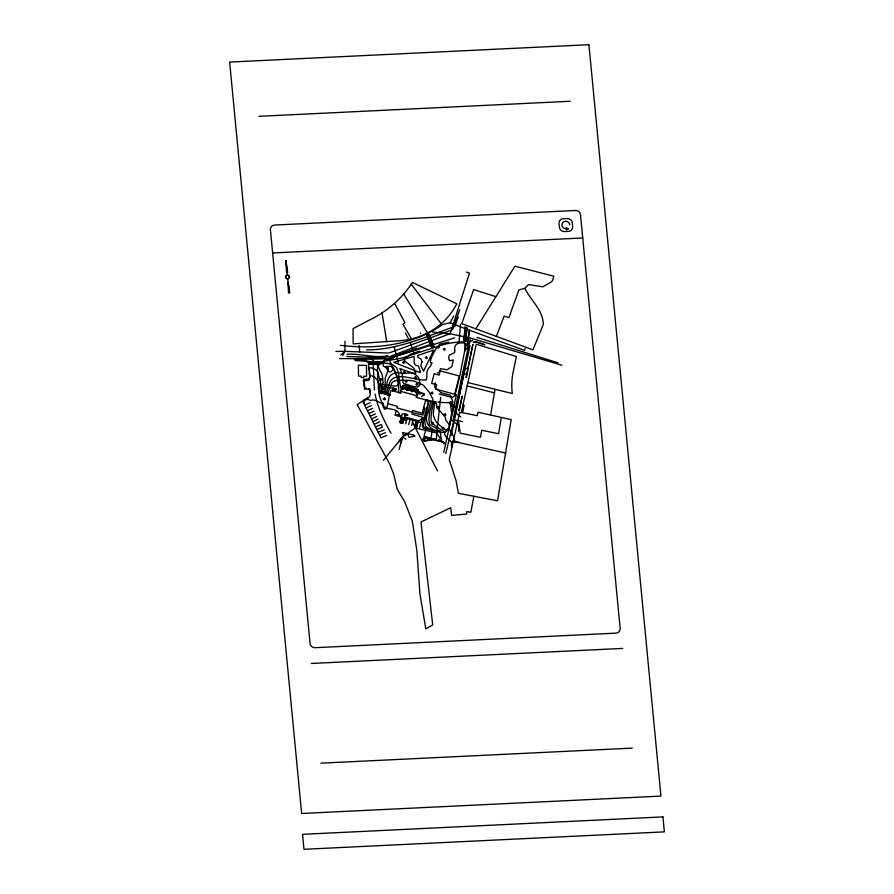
<?xml version="1.0" encoding="UTF-8"?>
<svg xmlns="http://www.w3.org/2000/svg" width="894" height="894" viewBox="0 0 894 894"><rect width="100%" height="100%" fill="white"/><g stroke="black" fill="none" stroke-linecap="round" stroke-linejoin="round"><path stroke-width="1.34" d="M440.541 434.763L441.625 440.317L438.563 439.692M391.427 384.107L391.807 383.09A28.82 27.211 23.7 0 1 392.209 382.52L394.846 380.665M382.353 392.421C375.648 391.293 388.097 395.316 389.974 395.349L387.549 394.578M422.929 424.974L424.225 427.522M404.781 419.878L404.948 419.364M381.012 391.74L380.799 383.425L377.916 372.742M381.325 391.918L385.102 392.924L386.398 386.443M468.054 345.442L467.897 346.995L465.081 350.85L465.696 344.224M459.103 341.631L460.544 324.243M468.076 345.185L468.11 345.006A17.031 16.081 23.7 0 1 468.221 344.693L469.439 342.067L472.669 340.312M440.004 438.295L436.741 432.931L440.675 397.316M381.023 392.175L380.106 391.93L383.738 392.555L385.18 383.727L385.135 378.374L388.432 369.557M465.327 367.691L465.238 368.294L467.461 368.775M467.037 346.213L469.585 330.277M405.317 419.13L405.999 420.18L405.429 419.141M467.149 344.257L469.283 331.238M428.103 412.391L430.718 401.73L429.098 401.261M426.472 413.52L428.74 401.283M462.969 405.06L464.187 405.328L462.589 412.726L477.217 415.688L477.999 412.201L501.31 417.431L498.561 433.735L481.721 430.237L480.447 437.289L460.231 433.188L458.756 422.516L457.46 422.169M426.449 413.676L424.717 421.532L425.466 425.835A29.312 27.68 23.7 0 0 426.069 426.717L428.919 428.707L432.394 429.567L431.053 437.971L425.075 436.875L429.366 438.619L428.07 439.446M428.081 412.536C423.7 420.783 428.651 428.841 436.685 430.684A31.134 29.401 23.7 0 1 436.652 431.444L436.495 439.189L433.825 438.552M490.605 415.017L495.019 389.538M460.924 416.995L457.125 414.291L455.851 410.033L456.353 409.173L453.761 405.094L453.012 409.307M428.293 402.211L422.504 423.979A4.157 3.922 23.7 0 0 423.667 428.271L441.357 432.54L445.726 432.137L448.866 427.6L453.18 405.965A3.084 2.917 23.7 0 0 452.174 403.596L448.643 402.635A62.267 58.803 23.7 0 1 437.926 402.009M438.272 430.472L436.138 428.282L429.835 424.672A9.745 9.197 23.7 0 1 429.478 424.158L428.852 419.476L429.813 411.408L432.484 402.077L425.823 400.255M464.031 374.139L464.209 373.167M473.831 496.248L470.87 512.262L466.869 511.58L466.567 514.072L451.593 515.391L450.744 507.714L420.985 521.962L432.707 624.94L425.801 628.84L419.957 594.007L416.805 550.145L412.324 521.135L404.591 501.623L397.171 489.13L393.762 474.446L389.929 464.444L357.209 404.647L368.071 397.327M451.291 445.067L451.761 442.564A1.553 1.475 23.7 0 1 453.996 441.178L459.214 442.441M466.109 377.447L472.758 344.615M466.255 377.48L471.998 348.582M472.155 348.615L472.926 344.659M449.749 425.03L450.9 419.498L458.622 425.533A14.393 13.589 23.7 0 1 459.002 426.092L458.443 431.176M457.929 395.874L453.157 419.778L462.567 421.599M458.13 394.913L461.405 378.497M451.325 435.21L465.517 364.908M459.393 409.195L459.069 410.793L462.086 396.243L461.773 397.696M459.214 410.827L460.488 403.987M462.243 396.277L460.633 404.021M440.776 392.712L444.43 393.673M452.845 410.1L451.861 414.414M402.881 388.063L403.16 386.767M418.671 420.795L404.714 416.906M454.867 416.38L470.021 345.699M443.804 452.364L456.432 394.567M449.235 459.84L459.583 412.492L461.259 412.849L476.245 344.268L516.386 356.482L512.731 374.15A73.085 69.017 23.7 0 0 512.296 393.516L467.875 382.565M403.92 417.844L402.691 423.41L399.92 422.605L401.171 417.129L403.339 420.459M379.313 386.577L379.112 387.571A14.662 13.846 23.7 0 0 379.168 388.007L379.693 391.918M402.747 386.309C404.211 382.911 415.744 388.409 418.403 389.695A11.22 10.594 23.7 0 1 418.291 390.097L403.038 385.325M461.606 377.547L470.378 338.502M392.779 390.812L393.338 388.331M402.758 386.242L402.669 386.621M418.001 421.767L416.827 426.919L414.66 426.326L416.023 421.163M419.666 427.488L420.783 422.583M392.678 390.779L393.271 388.164L378.128 386.13L378.866 393.058A47.17 44.544 23.7 0 0 381.526 401.652C387.225 422.281 388.13 394.992 391.136 390.354L400.758 393.047L401.149 391.46L407.217 393.137L416.47 395.696L416.09 397.271L425.689 399.909L422.214 413.24L412.648 410.558L412.246 412.123L396.88 407.876L397.327 406.345L387.661 403.663M416.559 391.93L416.872 390.589M380.084 392.343L381.492 392.846M451.828 447.134C455.046 440.34 443.424 439.166 444.687 431.88C441.334 430.092 433.813 425.142 431.713 422.393C433.981 421.152 433.746 425.51 431.623 423.801C430.115 417.9 431.713 410.625 433.121 404.468M445.771 453.47L454.677 417.207M401.909 389.628L402.054 389.046M401.965 389.527L402.725 386.476M407.429 389.359L407.765 388.018M409.687 390.007L410.033 388.644M400.121 392.868L401.54 387.303L420.325 392.455M431.847 363.042L430.506 366.272L428.282 368.619A41.549 39.235 23.7 0 0 427.846 369.401C425.835 372.239 427.779 378.71 426.092 379.905M400.903 443.055L402.412 437.244M416.682 397.428L418.202 390.466M412 390.577L412.346 389.259M405.686 423.79L407.083 418.515M408.681 424.639L410.078 419.353L404.021 417.666M411.665 425.488L413.062 420.214M381.872 392.131L382.531 392.131M386.454 393.17L388.834 385.091M396.031 411.396L395.003 415.196L401.372 416.962M381.816 392.365L382.889 392.868M399.104 449.537L402.479 437.356M454.867 350.549C453.481 343.296 459.326 342.447 463.919 343.005A31.67 29.904 23.7 0 1 464.824 343.542L465.685 344.101M454.711 351.096L454.521 352.683L449.514 354.963A51.17 48.321 23.7 0 0 448.967 356.225L448.721 358.248A35.626 33.637 23.7 0 0 449.146 359.634L449.671 360.796L453.314 359.936L451.872 366.652L447.179 369.725L440.451 368.674L439.189 372.53L437.423 372.91M395.07 391.449L395.763 389.013M395.148 391.483L395.897 388.912L393.271 388.164M450.196 333.641L469.473 273.151L466.534 272.089M418.057 390.957L417.833 391.874L421.566 392.913M380.777 391.773L380.576 392.354L385.75 393.863M423.935 395.249L424.337 393.695L421.711 392.947M458.186 316.834L454.789 326.478C426.46 336.334 397.662 350.113 366.618 349.845M452.833 329.16L459.739 309.615M416.95 395.394C416.57 391.494 422.124 396.064 420.661 392.544M433.21 404.222C437.311 397.729 431.333 414.291 434.16 417.163C435.277 423.074 440.518 425.969 444.988 429.265M496.349 336.401L504.127 316.096L508.909 317.661L518.878 289.924L524.879 288.349L528.499 284.571L542.848 286.806L551.106 282.102L552.514 280.615L553.878 276.224L514.899 266.2L475.843 328.858M525.214 348.515L524.499 350.37L467.942 329.674M386.823 435.434L380.9 437.803L362.886 401.618L368.06 398.176A5.867 5.543 23.7 0 0 369.825 395.919A5.923 5.599 23.7 0 0 370.217 393.338L369.568 389.058L364.629 389.259L363.411 380.252C374.709 383.459 367.613 369.244 368.652 363.97L368.876 364.752M389.538 388.845L391.404 384.252M389.482 388.991L387.806 393.416L383.928 392.399M386.554 386.085C387.616 375.189 393.081 370.798 403.373 373.636M532.913 349.867L543.362 324.354C542.915 309.615 530.79 300.719 524.879 288.349M405.016 414.816L404.513 416.861M286.527 272.558L287.008 271.541L287.678 272.502L285.979 260.802L286.516 272.234M288.974 292.047L288.494 293.053L288.036 282.292L289.645 292.997L287.767 279.476M448.553 428.315C451.839 432.193 454.755 438.183 454.8 442.564M389.08 384.588C392.857 369.11 415.308 381.302 425.745 379.849M342.883 355.521L344.816 351.688M441.602 325.192L442.753 324.589A6.079 5.744 23.7 0 1 445.067 323.919L450.174 322.779L453.627 315.995M421.812 396.768L422.728 394.958L423.767 395.215M411.531 338.871L402.87 324.276L404.971 322.779L394.567 303.289A115.985 109.526 23.7 0 0 402.725 295.109L403.719 293.981A116.064 109.604 23.7 0 0 410.771 284.884L412.357 282.392L456.756 303.826A73.185 69.117 23.7 0 1 399.663 340.692L353.175 343.888L353.029 328.657L368.574 320.477M426.17 429.332L426.416 428.293M425.745 429.992C425.477 431.713 421.879 440.776 425.555 440.083M447.972 429.098L447.223 429.958M398.59 441.815L402.278 437.144M383.437 460.321L402.322 437.244M447.112 430.081L445.659 430.092A26.071 24.63 23.7 0 1 445.156 429.645L445.089 429.578M369.367 379.514L363.411 380.252L364.16 385.705M394.969 380.62C403.149 380.352 412.29 378.989 419.688 383.515M340.782 355.03L344.693 351.599M364.428 383.839L363.824 379.369L369.155 379L369.881 375.301L374.396 376.866L378.162 380.911L379.335 386.286M402.959 436.618L415.308 427.98L436.741 432.931M441.033 325.617C412.045 345.24 374.597 349.699 340.525 345.296M566.293 229.836L568.338 228.696L566.103 227.758M407.496 356.628L410.346 354.259L417.431 351.89M407.251 356.751C396.333 359.69 416.045 366.216 414.671 370.753M364.819 405.172L370.038 402.792M366.227 407.921L371.368 405.574M367.635 410.659L372.709 408.346M369.043 413.397L374.038 411.117M370.451 416.135L375.368 413.888M371.781 418.817L376.765 416.548M373.122 421.499L378.162 419.197M374.441 424.192L379.559 421.856M377.011 429.545L382.453 427.075L381.19 424.505L375.726 426.796M405.395 420.113L404.96 420.035M426.729 335.339L428.818 334.434M426.851 335.652L428.952 334.736M427.108 336.278L429.221 335.351M427.243 336.58L429.355 335.663M427.5 337.206L429.634 336.278M427.623 337.519L429.768 336.591M427.891 338.144L430.036 337.206M428.014 338.446L430.17 337.519M428.271 339.072L430.45 338.133M428.405 339.385L430.584 338.435M428.662 340.011L430.852 339.061M428.785 340.323L430.986 339.362M429.042 340.938L431.254 339.977M429.176 341.251L431.4 340.29M429.433 341.877L431.657 340.905M429.567 342.19L431.791 341.217M429.824 342.804L432.037 341.843M429.958 343.117L432.171 342.156M430.215 343.732L432.417 342.782M430.349 344.045L432.551 343.095M430.617 344.671L432.808 343.721M430.74 344.983L432.931 344.034M431.009 345.598L433.188 344.648M431.132 345.911L433.311 344.961M431.4 346.526L433.568 345.587M431.534 346.838L433.691 345.9M431.791 347.464L433.948 346.526M431.925 347.766L434.071 346.838M415.732 373.077L415.118 373.167A31.066 29.334 23.7 0 1 414.157 373.256C411.877 372.306 399.886 374.407 404.524 371.479M378.274 432.215L384.208 429.846M379.592 435.009L385.515 432.64M390.231 356.36L449.336 333.943M388.722 358.326L416.872 348.023M389.315 352.884L452.208 329.83M433.914 347.587L443.681 344.548A74.515 70.369 23.7 0 1 457.996 342.156L462.455 341.921A3.33 3.151 23.7 0 1 464.332 342.447M388.789 358.449L432.528 343.81M403.887 373.457L405.038 372.653L404.3 371.446M417.532 351.845L419.699 351.13M432.517 348.068L411.385 355.019A93.591 88.383 23.7 0 1 400.423 358.371L382.71 361.467M388.834 358.572L454.767 337.854M442.34 343.676L448.766 342.134M442.206 343.721C435.099 344.358 442.865 348.247 436.831 347.934A15.98 15.097 23.7 0 0 436.373 348.347C434.663 350.571 427.321 364.059 431.858 362.964M393.338 358.807L384.576 359.88L383.403 361.399A22.361 21.121 23.7 0 0 383.157 362.036L383.314 365.869A16.148 15.254 23.7 0 0 384.051 366.439C388.644 370.339 388.342 364.149 385.616 366.953C385.806 369.289 388.644 366.607 388.398 369.513M432.16 439.669L424.091 440.898L423.343 439.2A1.542 1.464 23.7 0 1 425.075 437.702L442.597 441.994A1.542 1.453 23.7 0 1 443.972 443.782M424.438 441.055L432.193 439.837M388.957 356.46L381.682 357.6L346.861 356.494M387.694 355.756C374.15 358.36 360.573 353.421 346.984 354.203M366.272 388.219L365.031 388.32L364.461 384.074M432.528 438.887L428.192 439.446M387.37 358.505L364.037 359.008L357.488 358.416M288.55 276.861L289.321 276.816M258.902 116.321L570.283 101.257M568.338 228.696L566.204 228.797A3.934 3.721 23.7 0 1 561.957 225.243A3.934 3.721 23.7 0 1 565.477 221.299A3.934 3.721 23.7 0 1 569.724 224.863M272.636 252.968L582.732 237.972M444.508 348.537C447.101 351.688 440.541 348.984 444.709 348.582M426.561 356.885C429.098 360.148 422.583 357.321 426.762 356.929M403.876 361.5C406.859 364.428 399.584 362.696 404.11 361.534M380.945 378.788C383.504 382.096 376.966 379.034 381.213 378.877M415.565 377.011C418.325 380.431 411.307 377.704 415.799 377.033M406.435 380.542C408.983 383.615 402.434 381.28 406.569 380.553M384.398 387.895C387.001 391.08 380.397 388.354 384.599 387.94M432.249 392.231C434.819 395.45 428.271 392.678 432.45 392.287M384.621 398.132C387.437 401.272 380.386 399.082 384.856 398.165M451.537 404.669C454.141 407.932 447.536 405.194 451.738 404.714M438.094 406.513C440.932 409.675 433.847 407.463 438.328 406.535M445.268 413.888C447.805 417.118 441.29 414.324 445.469 413.933M443.29 427.544C445.871 430.886 439.3 427.846 443.547 427.634M311.336 663.471L622.716 648.407M320.89 763.174L632.27 748.122M369.669 371.144C366.495 364.339 377.782 369.513 377.916 372.586M285.7 276.995L286.471 276.961M335.943 351.487L344.458 351.241M357.298 358.617L387.862 358.561M339.552 358.583L356.281 358.65M405.027 414.805L407.854 415.408L405.362 413.71L402.155 413.922L401.741 416.123L397.383 414.794A18.204 17.198 23.7 0 1 396.869 414.615L398.087 414.939M345.553 351.376L388.197 353.029M424.438 441.066L423.398 440.608L423.164 439.211A1.721 1.62 23.7 0 1 425.097 437.546L442.619 441.848A1.699 1.598 23.7 0 1 444.117 443.815M386.398 393.17L385.091 392.812M418.716 420.661L424.426 417.688L423.119 422.627A16.662 15.734 23.7 0 0 422.951 423.086L422.929 424.762M384.386 362.439L355.063 360.517M362.506 359.779L354.27 359.354L364.026 360.025A5.9 5.565 23.7 0 1 367.993 362.573M368.842 388.89L370.038 389.75L370.217 393.338M432.562 332.087L449.76 333.82M464.846 327.092L466.232 327.327M464.824 327.428L467.204 327.83M464.791 328.087L467.126 328.478M464.768 328.411L467.081 328.802M464.724 329.07L467.003 329.461M464.701 329.394L466.97 329.785M464.656 330.054L466.88 330.434M464.634 330.378L466.847 330.758M464.589 331.037L466.757 331.406M464.567 331.372L466.724 331.73M464.522 332.02L466.646 332.389M464.511 332.356L466.601 332.713M464.467 333.015L466.523 333.361M464.444 333.339L466.478 333.685M464.399 333.998L466.4 334.334M464.377 334.322L466.355 334.669M464.332 334.982L466.299 335.317M464.299 335.306L466.266 335.641M464.243 335.965L466.221 336.3M464.221 336.289L466.199 336.625M464.154 336.949L466.154 337.284M464.131 337.273L466.12 337.619M464.075 337.932L466.076 338.267M464.042 338.256L466.053 338.602M463.986 338.915L466.009 339.251M463.952 339.239L465.975 339.586M463.897 339.888L465.93 340.234M463.874 340.223L465.908 340.569M463.818 340.871L465.852 341.229M463.785 341.206L465.83 341.553M449.671 425.198L445.804 420.214L445.413 417.666A47.226 44.599 23.7 0 0 444.888 416.705L437.054 407.575L436.417 403.518M450.285 333.797L470.076 337.977M464.12 373.658L467.126 374.295M382.867 403.06C378.385 403.54 375.514 398.221 370.563 400.534C368.417 398.623 360.796 398.746 364.562 403.194M439.367 430.841L440.541 431.109L440.541 434.35M505.825 453.068L453.28 441.334M501.31 417.431L511.178 419.632L497.545 500.796L458.41 493.287L456.041 480.614L449.414 460.086M439.043 430.763L438.261 430.584M467.149 385.917L494.438 392.846M402.054 387.728L417.464 391.974M393.192 388.499L395.807 389.214M393.125 388.812L395.718 389.527M393.047 389.136L395.617 389.84M393.002 389.46L395.506 390.153M392.924 389.773L395.416 390.466M444.564 393.706L450.565 395.271L452.811 401.875M439.155 394.031L450.934 397.115A3.207 3.028 23.7 0 0 453.012 396.992A4.47 4.224 23.7 0 0 454.945 395.383L459.974 375.234L464.768 350.504A14.27 13.477 23.7 0 0 465.07 347.051L464.88 343.989M402.188 387.08L417.654 391.326M402.121 387.404L417.565 391.661M383.85 392.377L383.079 392.31A9.923 9.365 23.7 0 0 382.967 392.678L387.638 394.019M385.37 393.639L390.22 394.824M387.292 394.511C384.442 391.036 379.514 395.763 379.659 392.153M402.278 386.767L417.721 391.002M401.976 388.085L417.375 392.343M383.258 392.969L390.265 394.723M380.162 392.365L383.437 393.371M387.638 394.366L390.119 395.036M426.025 399.841L430.07 400.948M432.45 401.596L434.54 402.166M425.969 399.942L436.093 402.468A12.103 11.432 23.7 0 0 436.205 402.054L432.484 400.937L432.908 399.249L429.243 392.265L423.32 385.158L420.046 383.671M425.879 400.154L433.556 402.255M425.745 400.467L428.986 401.238M412.134 412.514L422.996 415.039L425.063 408.256L423.823 407.318M398.277 414.984L399.473 415.319L399.216 413.788A11.544 10.896 23.7 0 0 398.97 413.464C395.539 406.334 383.738 411.877 382.923 403.116M417.207 383.47C413.263 384.934 419.856 386.242 417.409 383.56M381.57 392.097L381.067 391.952M434.663 402.199L436.373 403.183M410.178 419.387L420.884 422.504L421.499 422.035L422.225 417.107L411.765 414.023M426.393 428.248L424.359 427.578M471.149 338.278L561.857 365.221M495.812 296.607L473.641 289.6L461.796 323.684L532.109 349.543M476.904 337.418L557.957 362.819M484.716 344.671L476.603 342A3.297 3.107 23.7 0 0 473.295 342.491L473.395 342.603A3.14 2.961 23.7 0 1 476.558 342.134L484.671 344.805M467.003 329.394L450.174 322.779M452.878 402.065L450.252 401.719L450.375 403.429M402.971 437.121L405.876 439.211M435.322 382.666C433.132 390.164 436.842 387.37 440.72 392.533M368.507 357.309C374.362 360.472 378.196 365.132 380.173 371.088A6.336 5.99 23.7 0 0 380.408 371.379C382.677 373.301 382.844 379.134 382.945 382.699M411.24 284.203L441.211 323.729M417.006 421.465L417.789 422.683M416.515 421.32L417.688 423.141M415.911 421.599L417.476 424.058M415.799 422.035L417.375 424.505M415.565 422.907L417.174 425.421M415.453 423.343L417.062 425.868M415.218 424.225L416.861 426.784M415.107 424.661L416.492 426.829M414.872 425.533L415.542 426.572M402.635 417.509L403.641 419.085M402.166 417.386L403.54 419.543M401.082 417.543L403.239 420.918M400.87 418.459L403.038 421.834M400.769 418.906L402.937 422.292M400.557 419.811L402.736 423.208M400.456 420.269L402.423 423.331M400.244 421.175L401.451 423.052M400.143 421.633L400.959 422.907M388.633 358.907L399.506 380.732L400.568 387.415M403.719 293.981L427.544 332.97M390.969 433.177C384.107 420.873 377.749 407.988 375.089 394.064M405.44 333.071L408.603 338.949M437.546 470.97L412.29 421.845M420.392 332.959L420.728 333.618M414.805 370.887L415.777 373.044M410.245 342.436L414.403 354.672M451.794 414.391L450.386 403.574M394.355 346.95L398.389 363.802M382.029 312.945L386.722 341.586M285.979 260.802L287.265 274.268M374.407 389.963L373.156 362.796M382.118 387.705L382.017 386.51A8.828 8.337 23.7 0 1 382.029 386.096L382.978 383.258M382.129 387.94L382.375 392.142M359.209 345.408L359.69 352.381M380.218 361.835L380.252 362.595M379.872 361.835L379.928 362.998M379.19 361.824L379.279 363.802M378.855 361.824L378.944 364.204M378.162 361.813L378.274 364.484M377.827 361.813L377.927 364.461M377.134 361.802L377.246 364.439M376.799 361.802L376.899 364.428M376.106 361.791L376.218 364.406M375.771 361.791L375.871 364.394M375.089 361.779L375.189 364.372M374.742 361.779L374.843 364.361M374.061 361.768L374.161 364.339M373.714 361.768L373.815 364.327M373.033 361.757L373.133 364.305M372.686 361.757L372.787 364.294M372.005 361.746L372.105 364.271M371.658 361.746L371.759 364.26M370.976 361.735L371.077 364.238M370.63 361.735L370.731 364.216M369.948 361.724L370.049 364.193M369.602 361.724L369.703 364.182M368.92 361.712L369.021 364.16M369.267 372.507L369.356 374.62M368.574 361.712L368.652 363.512M344.939 341.273L344.961 350.683M394.165 303.647A114.655 108.275 23.7 0 1 368.563 320.477M393.382 368.071A50.522 47.717 23.7 0 1 397.271 378.587L397.428 379.235A50.522 47.717 23.7 0 1 398.5 386.331L398.523 386.689A50.522 47.717 23.7 0 1 398.523 392.712M289.555 277.017A2.079 1.967 23.7 0 1 287.913 278.872M287.455 278.894A2.079 1.967 23.7 0 1 285.477 277.218M285.432 276.782A2.079 1.967 23.7 0 1 287.086 274.961M287.522 274.939A2.079 1.967 23.7 0 1 289.511 276.592M377.436 369.323L377.994 384.096L394.299 386.096L397.126 385.761L398.266 384.375A9.555 9.029 23.7 0 0 399.026 379.794L398.78 374.329L397.081 368.82A3.431 3.241 23.7 0 0 395.349 366.708C391.17 362.618 377.022 360.427 377.447 369.323M420.459 371.949L419.353 372.351L393.706 362.338L413.944 356.471C415.229 358.773 411.698 365.691 418.437 365.948L420.459 371.949M400.099 368.496L402.155 374.586L402.903 381.235A2.034 1.922 23.7 0 0 404.311 383.66C410.491 385.158 423.186 392.097 419.085 379.268C416.548 371.815 406.066 371.96 400.099 368.496M422.057 361.846L420.795 365.568L423.521 371.256L433.713 350.079L417.476 355.544L417.878 357.064L420.94 358.874L422.057 361.846M440.139 370.831L439.122 375.111L434.104 373.748L431.668 383.437L436.618 384.733L435.568 389.08L454.733 394.254L459.315 376.005L440.139 370.831M412.38 390.957L412.179 391.762L411.307 391.527L411.531 390.723L412.38 390.957M402.423 388.219L402.211 389.035L403.071 389.27L403.283 388.443L402.423 388.219M406.971 389.471L406.759 390.287L407.63 390.51L407.832 389.717L406.971 389.471M416.068 391.974L415.855 392.79L416.727 393.025L416.939 392.22L416.068 391.974M380.855 361.846L378.721 364.495L368.898 364.16L367.959 361.701L380.855 361.846M428.684 334.144L426.639 335.127L432.059 348.079L434.272 347.33L428.684 334.144M414.727 436.116L408.882 437.367L408.077 434.439L403.272 435.344L402.591 432.551L413.419 434.953A1.699 1.609 23.7 0 1 414.727 436.116M588.923 44.7L229.635 62.077L301.647 813.484L660.934 796.096L588.923 44.7M575.434 210.492L274.637 225.042A4.716 4.448 23.7 0 0 270.413 229.758L310.062 643.423A4.716 4.448 23.7 0 0 315.146 647.692L615.932 633.142A4.716 4.448 23.7 0 0 620.157 628.426L580.508 214.761A4.716 4.448 23.7 0 0 575.434 210.492M567.198 218.561L563.254 218.751A4.716 4.448 23.7 0 0 559.029 223.466L559.398 227.277A4.716 4.448 23.7 0 0 564.483 231.546L568.428 231.356A4.716 4.448 23.7 0 0 572.652 226.64L572.283 222.829A4.716 4.448 23.7 0 0 567.198 218.561M662.923 816.904L302.552 834.337L303.982 849.3L664.365 831.867L662.923 816.904M366.473 365.434L358.416 365.21L358.494 376.061L361.187 376.139L361.198 377.458L363.925 377.547L363.903 376.218L366.574 376.296L366.473 365.434M388.041 366.719A2.995 2.827 23.7 0 0 387.828 370.786A2.57 2.436 23.7 0 0 391.84 371.099A2.66 2.514 23.7 0 0 391.762 366.998A3.151 2.984 23.7 0 0 388.041 366.719"/></g></svg>
